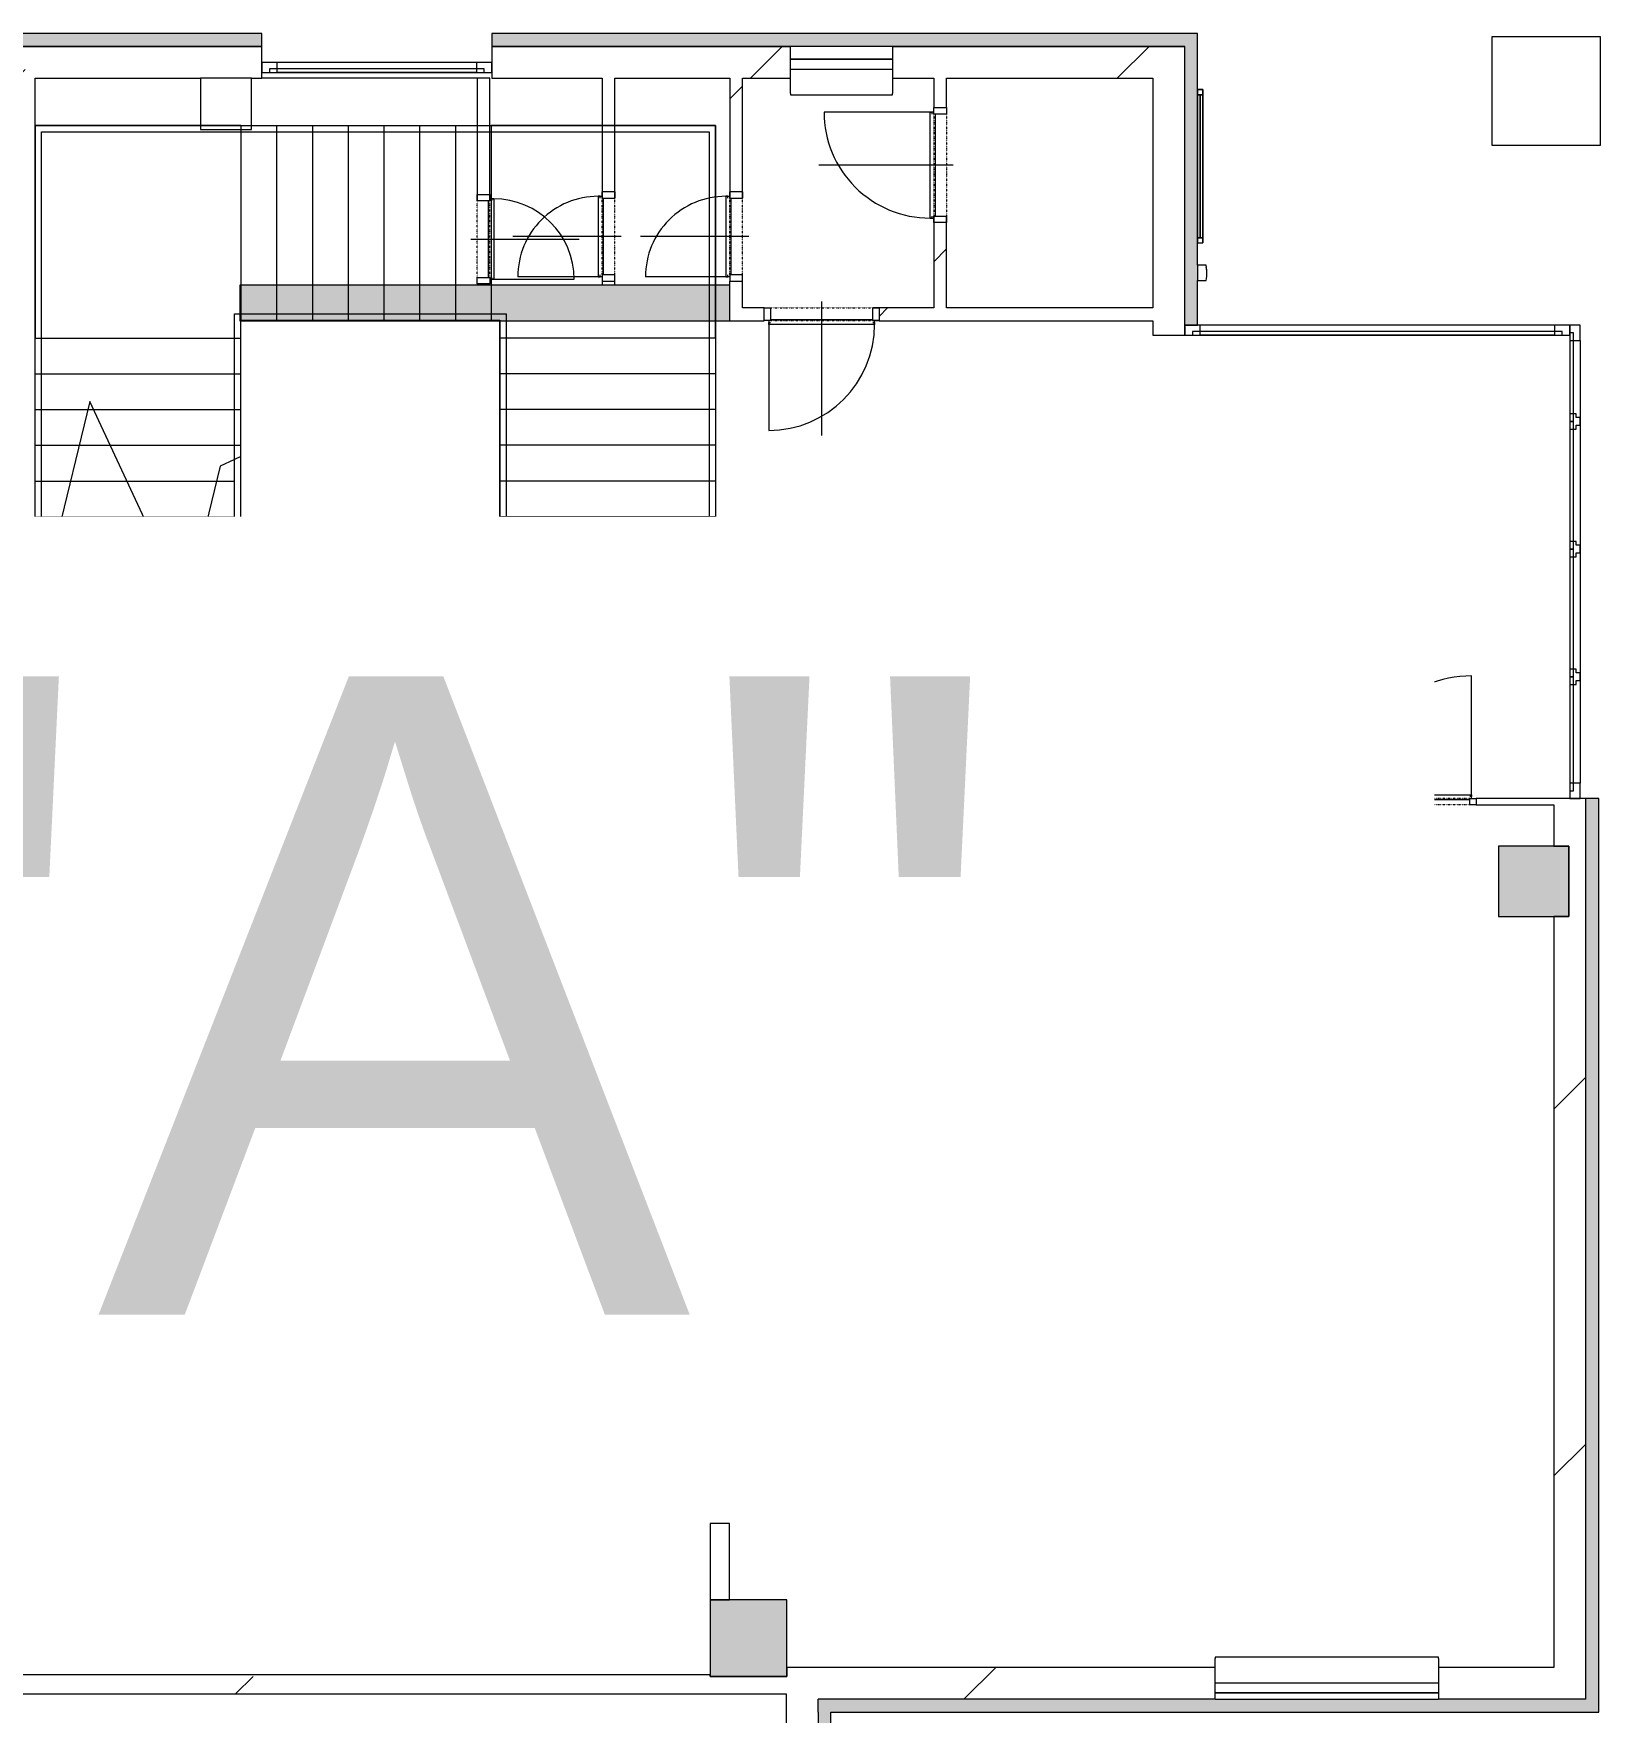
# Model space of a CAD drawing. Header units: millimetres. Extents: x -20192 to 462224, y -45352 to 20466.
# Drawn here: x 319609 to 331882, y -4239 to 8910 of the extents above; entities that cross this region are included whole.
import ezdxf

# ---------------------------------------------------------------- set-up
doc = ezdxf.new("R2010")
doc.units = ezdxf.units.MM
doc.linetypes.add('Čerchovaná se dvěma tečkami', pattern=[2.59, 1, -0.53, 0, -0.53, 0, -0.53])
for name, color, linetype, lineweight in [('A-DOOR', 31, 'Continuous', 9), ('A-DOOR-FRAM', 31, 'Continuous', 9), ('A-FLOR', 192, 'Continuous', 9), ('A-FLOR-HRAL', 11, 'Continuous', 9), ('A-GENM', 13, 'Continuous', 9), ('A-GLAZ', 151, 'Continuous', 9), ('A-GLAZ-CURT', 52, 'Continuous', 9), ('A-GLAZ-CWMG', 51, 'Continuous', 9), ('A-WALL', 113, 'Continuous', 9), ('A-WALL-PATT', 111, 'Continuous', 25), ('G-ANNO-TEXT', 231, 'Continuous', 9), ('S-COLS', 52, 'Continuous', 9), ('S-STRS', 31, 'Continuous', 9), ('S-STRS-MBND', 31, 'Continuous', 9)]:
    doc.layers.add(name, color=color, linetype=linetype, lineweight=lineweight)
doc.styles.add('Arial', font='arial.ttf', dxfattribs={"height": 5000})
pattern_1 = [(45, (302295, 0), (-7184.2, 7184.2), []), (45, (305168, -3e-12), (-7184.2, 7184.2), []), (45, (310916, -7e-12), (-4310.5, 10058), [4064, -2032, 67, -1965])]
pattern_2 = [(45, (302295, 0), (-7184.2, 7184.2), []), (45, (305168, -3e-12), (-7184.2, 7184.2), []), (45, (310916, -8e-12), (-4310.5, 10058), [4064, -2032, 67, -1965])]

# ---------------------------------------------------------------- blocks, each defined once
blk = doc.blocks.new('Betonový čtvercový sloup - 850 x 850-1550239-Mapka _ závislý 2')
at = {"layer": 'S-COLS'}
for p, q in [((425, 425), (-425, 425)), ((-425, 425), (-425, -425)), ((425, -425), (425, 425)), ((-425, -425), (425, -425))]:
    blk.add_line(p, q, dxfattribs=at)
blk = doc.blocks.new('OKNO_2k_ - OKNO_2k_1750 x 1750-1963735-Mapka _ závislý 2')
at = {"layer": 'A-GLAZ'}
for p, q in [((-875, 5), (875, 5)), ((-875, -75), (-875, 5)), ((875, 5), (875, -75)), ((-875, -75), (875, -75)), ((-875, -126), (-875, -75)), ((875, -75), (-875, -75)), ((875, -126), (-875, -126)), ((875, -75), (875, -126))]:
    blk.add_line(p, q, dxfattribs=at)
blk = doc.blocks.new('ST_panel_sklo - ST_panel_sklo-2042904-Mapka _ závislý 2')
at = {"layer": 'A-GLAZ-CURT'}
for p, q in [((447, 0), (-447, 0)), ((-447, 0), (-447, -28)), ((447, -28), (447, 0)), ((-447, -28), (447, -28))]:
    blk.add_line(p, q, dxfattribs=at)
blk = doc.blocks.new('ST_panel_sklo - ST_panel_sklo-2037201-Mapka _ závislý 2')
at = {"layer": 'A-GLAZ-CURT'}
for p, q in [((1448, 28), (-1448, 28)), ((-1448, 28), (-1448, 0)), ((-1448, 0), (1448, 0)), ((1448, 0), (1448, 28))]:
    blk.add_line(p, q, dxfattribs=at)
blk = doc.blocks.new('ST_panel_sklo - ST_panel_sklo-1403568-Mapka _ závislý 2')
at = {"layer": 'A-GLAZ-CURT'}
for p, q in [((500, 0), (-500, 0)), ((-500, 0), (-500, -28)), ((500, -28), (500, 0)), ((-500, -28), (500, -28))]:
    blk.add_line(p, q, dxfattribs=at)
blk = doc.blocks.new('ST_panel_sklo - ST_panel_sklo-2042996-Mapka _ závislý 2')
at = {"layer": 'A-GLAZ-CURT'}
for p, q in [((347, 0), (-347, 0)), ((-347, 0), (-347, -28)), ((347, -28), (347, 0)), ((-347, -28), (347, -28))]:
    blk.add_line(p, q, dxfattribs=at)
blk = doc.blocks.new('OKNO_1k - OKNO_1k_800x900-2034290-Mapka _ závislý 2')
at = {"layer": 'A-GLAZ'}
for p, q in [((-400, 126), (400, 126)), ((-400, 25), (-400, 126)), ((400, 25), (-400, 25)), ((-400, 25), (400, 25)), ((-400, -55), (-400, 25)), ((400, 126), (400, 25)), ((400, 25), (400, -55)), ((400, -55), (-400, -55))]:
    blk.add_line(p, q, dxfattribs=at)
blk = doc.blocks.new('parapet s nosem_vnitní - parapet s nosem_vnitní-1280353-Mapka _ závislý 2')
at = {"layer": 'A-GENM'}
for p, q in [((-400, -190), (-400, 0)), ((400, 0), (400, -190)), ((-400, -190), (-400, -200)), ((-400, -200), (400, -200)), ((-400, -200), (400, -200)), ((400, -200), (400, -190))]:
    blk.add_line(p, q, dxfattribs=at)
blk = doc.blocks.new('Betonový čtvercový sloup - 400 x 400-1924024-Mapka _ závislý 2')
at = {"layer": 'S-COLS'}
h = blk.add_hatch(dxfattribs=at)
h.set_pattern_fill('FP_157', color=256, style=0, pattern_type=2)
h.set_pattern_definition([(45, (-22985, -2326), (-7184, 7184), []), (45, (-20112, -2326), (-7184, 7184), []), (45, (-14364, -2326), (-4310.5, 10058), [4064, -2032, 67, -1965])])
h.paths.add_polyline_path([(-200, -200), (200, -200), (200, 200), (-200, 200)])
for p, q in [((200, 200), (-200, 200)), ((-200, 200), (-200, -200)), ((200, -200), (200, 200)), ((-200, -200), (200, -200))]:
    blk.add_line(p, q, dxfattribs=at)
blk = doc.blocks.new('DPS_panel_plný - DPS_panel_plný-1380643-Mapka _ závislý 2')
at = {"layer": 'A-GLAZ-CURT'}
for p, q in [((840, 28), (-840, 28)), ((-840, 28), (-840, 0)), ((-840, 0), (840, 0)), ((840, 0), (840, 28))]:
    blk.add_line(p, q, dxfattribs=at)
blk = doc.blocks.new('Rectangular Mullion - Rectangular Mullion-Loc wall 49 Bottom 120mm 02-1380641-Mapka _ závislý 2')
at = {"layer": 'A-GLAZ-CWMG'}
for p, q in [((20783, 8685), (19223, 8685)), ((20783, 8605), (19223, 8605))]:
    blk.add_line(p, q, dxfattribs=at)
blk = doc.blocks.new('Rectangular Mullion - Rectangular Mullion-Loc wall 49 Bottom 120mm 02-1380644-Mapka _ závislý 2')
at = {"layer": 'A-GLAZ-CWMG'}
for p, q in [((-120, -79), (-120, 1)), ((-120, 1), (0, 1)), ((0, 1), (0, -79)), ((0, -79), (-120, -79))]:
    blk.add_line(p, q, dxfattribs=at)
blk = doc.blocks.new('Rectangular Mullion - Rectangular Mullion-Loc wall 49 Bottom 120mm 02-1380654-Mapka _ závislý 2')
at = {"layer": 'A-GLAZ-CWMG'}
for p, q in [((0, 1), (-120, 1)), ((-120, 1), (-120, -79)), ((0, -79), (0, 1)), ((-120, -79), (0, -79))]:
    blk.add_line(p, q, dxfattribs=at)
blk = doc.blocks.new('Rectangular Mullion - Rectangular Mullion-Loc wall 49 Bottom 120mm 02-2042903-Mapka _ závislý 2')
at = {"layer": 'A-GLAZ-CWMG'}
for p, q in [((29427, 3873), (29427, 3039)), ((29347, 3813), (29347, 3039))]:
    blk.add_line(p, q, dxfattribs=at)
blk = doc.blocks.new('Rectangular Mullion - Rectangular Mullion-Loc wall 49 Bottom 120mm 02-1403882-Mapka _ závislý 2')
at = {"layer": 'A-GLAZ-CWMG'}
for p, q in [((29347, 5813), (29347, 4933)), ((29427, 5873), (29427, 4873))]:
    blk.add_line(p, q, dxfattribs=at)
blk = doc.blocks.new('Rectangular Mullion - Rectangular Mullion-Loc wall 49 Bottom 120mm 02-2042995-Mapka _ závislý 2')
at = {"layer": 'A-GLAZ-CWMG'}
for p, q in [((29347, 6507), (29347, 5933)), ((29427, 6507), (29427, 5873))]:
    blk.add_line(p, q, dxfattribs=at)
blk = doc.blocks.new('Rectangular Mullion - Rectangular Mullion-Loc wall 49 Bottom 120mm 02-1403919-Mapka _ závislý 2')
at = {"layer": 'A-GLAZ-CWMG'}
for p, q in [((-120, -1), (-120, 79)), ((-120, 79), (0, 79)), ((0, 79), (0, -1)), ((0, -1), (-120, -1))]:
    blk.add_line(p, q, dxfattribs=at)
blk = doc.blocks.new('Rectangular Mullion - Rectangular Mullion-Loc wall 49 Bottom 120mm 02-2036990-Mapka _ závislý 2')
at = {"layer": 'A-GLAZ-CWMG'}
for p, q in [((0, 79), (-120, 79)), ((-120, 79), (-120, -1)), ((0, -1), (0, 79)), ((-120, -1), (0, -1))]:
    blk.add_line(p, q, dxfattribs=at)
blk = doc.blocks.new('Rectangular Mullion - Rectangular Mullion-Loc wall 49 Bottom 120mm-1403881-Mapka _ závislý 2')
at = {"layer": 'A-GLAZ-CWMG'}
for p, q in [((-60, -1), (-60, 49)), ((-60, 49), (-30, 49)), ((-30, 49), (-30, 79)), ((-30, 79), (30, 79)), ((30, 79), (30, 49)), ((30, 49), (60, 49)), ((60, 49), (60, -1)), ((60, -1), (-60, -1))]:
    blk.add_line(p, q, dxfattribs=at)
blk = doc.blocks.new('Rectangular Mullion - Rectangular Mullion-Loc wall 49 Bottom 120mm-V156-Mapka _ závislý 2')
at = {"layer": 'A-GLAZ-CWMG'}
for p, q in [((-60, -1), (-60, 49)), ((-60, 49), (-30, 49)), ((-30, 49), (-30, 79)), ((-30, 79), (30, 79)), ((30, 79), (30, 49)), ((30, 49), (60, 49)), ((60, 49), (60, -1)), ((60, -1), (-60, -1))]:
    blk.add_line(p, q, dxfattribs=at)
blk = doc.blocks.new('Rectangular Mullion - Rectangular Mullion-Loc wall 49 Bottom 120mm-V157-Mapka _ závislý 2')
at = {"layer": 'A-GLAZ-CWMG'}
for p, q in [((-60, -1), (-60, 49)), ((-60, 49), (-30, 49)), ((-30, 49), (-30, 79)), ((-30, 79), (30, 79)), ((30, 79), (30, 49)), ((30, 49), (60, 49)), ((60, 49), (60, -1)), ((60, -1), (-60, -1))]:
    blk.add_line(p, q, dxfattribs=at)
blk = doc.blocks.new('Rectangular Mullion - Rectangular Mullion-Loc wall 49 Bottom 120mm 02-2037200-Mapka _ závislý 2')
at = {"layer": 'A-GLAZ-CWMG'}
for p, q in [((29228, 6627), (26452, 6627)), ((29228, 6547), (26452, 6547))]:
    blk.add_line(p, q, dxfattribs=at)
blk = doc.blocks.new('Rectangular Mullion - Rectangular Mullion-Loc wall 49 Bottom 120mm 02-1403604-Mapka _ závislý 2')
at = {"layer": 'A-GLAZ-CWMG'}
for p, q in [((-120, -79), (-120, 1)), ((-120, 1), (0, 1)), ((0, 1), (0, -79)), ((0, -79), (-120, -79))]:
    blk.add_line(p, q, dxfattribs=at)
blk = doc.blocks.new('Rectangular Mullion - Rectangular Mullion-Loc wall 49 Bottom 120mm 02-1403605-Mapka _ závislý 2')
at = {"layer": 'A-GLAZ-CWMG'}
for p, q in [((0, 1), (-120, 1)), ((-120, 1), (-120, -79)), ((0, -79), (0, 1)), ((-120, -79), (0, -79))]:
    blk.add_line(p, q, dxfattribs=at)
blk = doc.blocks.new('parapet s nosem_vnitní - parapet s nosem_vnitní-1550233-Mapka _ závislý 2')
at = {"layer": 'A-GENM'}
for p, q in [((875, 200), (-875, 200)), ((-875, 200), (-875, 190)), ((875, 200), (-875, 200)), ((-875, 0), (-875, 190)), ((875, 190), (875, 200)), ((875, 190), (875, 0))]:
    blk.add_line(p, q, dxfattribs=at)
blk = doc.blocks.new('Informační tabule - Informační tabule-1630104-Mapka _ závislý 2')
at = {"layer": 'A-GENM'}
for p, q in [((26432, 8471), (26432, 7271)), ((26432, 7271), (26432, 8471)), ((26472, 8471), (26432, 8471)), ((26432, 8471), (26472, 8471)), ((26432, 8431), (26432, 7311)), ((26432, 7311), (26432, 8431)), ((26452, 8431), (26432, 8431)), ((26432, 8431), (26452, 8431)), ((26432, 8431), (26432, 7311)), ((26432, 7311), (26432, 8431)), ((26472, 8431), (26432, 8431)), ((26432, 8431), (26472, 8431)), ((26452, 8431), (26452, 7311)), ((26452, 7311), (26452, 8431)), ((26472, 8431), (26452, 8431)), ((26452, 8431), (26472, 8431)), ((26452, 8431), (26452, 7311)), ((26452, 7311), (26452, 8431)), ((26472, 8471), (26472, 7271)), ((26472, 7271), (26472, 8471)), ((26472, 8431), (26472, 7311)), ((26472, 7311), (26472, 8431)), ((26472, 8431), (26472, 7311)), ((26472, 7311), (26472, 8431)), ((26452, 7311), (26432, 7311)), ((26452, 7311), (26432, 7311)), ((26432, 7311), (26472, 7311)), ((26432, 7311), (26472, 7311)), ((26432, 7271), (26472, 7271)), ((26432, 7271), (26472, 7271)), ((26472, 7311), (26452, 7311)), ((26472, 7311), (26452, 7311))]:
    blk.add_line(p, q, dxfattribs=at)
blk = doc.blocks.new('Nástěnný zvonek - Typ 1-1638298-Mapka _ závislý 2')
at = {"layer": 'A-GENM'}
for p, q in [((65, 141), (65, 75)), ((185, 75), (185, 142)), ((65, 75), (185, 75))]:
    blk.add_line(p, q, dxfattribs=at)
for start, end in [(78.4414, 102.2316), (81.0091, 99.6582), (81.0091, 99.6582), (81.0091, 99.6582), (81.0091, 99.6582), (81.0091, 99.6582), (81.0091, 99.6582), (81.0091, 99.6582), (81.0091, 99.6582), (81.0091, 99.6582), (81.0091, 99.6582), (81.0091, 99.6582), (81.0091, 99.6582), (81.0091, 99.6582), (81.0091, 99.6582), (81.0091, 99.6582), (81.0091, 99.6582)]:
    blk.add_arc((127, -144), 291, start, end, dxfattribs=at)
blk = doc.blocks.new('DVERE_1k_oblozka - DD03_01_600x1970_koupelna-1549500-Mapka _ závislý 2')
at = {"layer": 'A-DOOR'}
for p, q in [((-315, 47), (-315, 707)), ((0, -103), (0, 747)), ((-300, 47), (-350, 47)), ((-350, 47), (-350, -53)), ((315, 77), (-315, 77)), ((-315, 77), (-315, 62)), ((-315, 62), (-300, 62)), ((-300, -53), (-300, 47)), ((-300, 37), (300, 37)), ((205, 77), (-205, 77)), ((300, 62), (315, 62)), ((350, 47), (300, 47)), ((300, 47), (300, -53)), ((315, 62), (315, 77)), ((315, 77), (315, 47)), ((350, -53), (350, 47)), ((-350, -53), (-300, -53)), ((300, -53), (350, -53))]:
    blk.add_line(p, q, dxfattribs=at)
at = {"layer": 'A-DOOR', "linetype": 'Čerchovaná se dvěma tečkami'}
for p, q in [((-300, 47), (300, 47)), ((-300, -53), (300, -53))]:
    blk.add_line(p, q, dxfattribs=at)
at = {"layer": 'A-DOOR'}
blk.add_arc((-315, 77), 630, 360, 90, dxfattribs=at)
at = {"layer": 'A-DOOR-FRAM'}
for p, q in [((-300, 47), (-350, 47)), ((-300, -53), (-300, 47)), ((300, 47), (300, -53)), ((300, 47), (350, 47)), ((-350, -53), (-300, -53)), ((350, -53), (300, -53))]:
    blk.add_line(p, q, dxfattribs=at)
blk = doc.blocks.new('DVERE_1k_oblozka - DD03_01_600x1970_koupelna-1549499-Mapka _ závislý 2')
at = {"layer": 'A-DOOR'}
for p, q in [((-350, 53), (-300, 53)), ((-350, -47), (-350, 53)), ((-300, 53), (-300, -47)), ((0, 103), (0, -747)), ((300, 53), (350, 53)), ((300, -47), (300, 53)), ((350, 53), (350, -47)), ((-300, -47), (-350, -47)), ((-315, -47), (-315, -707)), ((-315, -62), (-300, -62)), ((-315, -77), (-315, -62)), ((315, -77), (-315, -77)), ((-300, -37), (300, -37)), ((205, -77), (-205, -77)), ((350, -47), (300, -47)), ((300, -62), (315, -62)), ((315, -77), (315, -47)), ((315, -62), (315, -77))]:
    blk.add_line(p, q, dxfattribs=at)
at = {"layer": 'A-DOOR', "linetype": 'Čerchovaná se dvěma tečkami'}
for p, q in [((-300, 53), (300, 53)), ((-300, -47), (300, -47))]:
    blk.add_line(p, q, dxfattribs=at)
at = {"layer": 'A-DOOR'}
blk.add_arc((-315, -77), 630, 270, 0, dxfattribs=at)
at = {"layer": 'A-DOOR-FRAM'}
for p, q in [((-350, 53), (-300, 53)), ((-300, 53), (-300, -47)), ((300, -47), (300, 53)), ((350, 53), (300, 53)), ((-300, -47), (-350, -47)), ((300, -47), (350, -47))]:
    blk.add_line(p, q, dxfattribs=at)
blk = doc.blocks.new('DVERE_1k_oblozka - DD03_01_800x1970_koupelna-1549492-Mapka _ závislý 2')
at = {"layer": 'A-DOOR'}
for p, q in [((-450, 53), (-400, 53)), ((-450, -47), (-450, 53)), ((-400, 53), (-400, -47)), ((0, 103), (0, -947)), ((400, 53), (450, 53)), ((400, -47), (400, 53)), ((450, 53), (450, -47)), ((-400, -47), (-450, -47)), ((-415, -47), (-415, -907)), ((-415, -62), (-400, -62)), ((-415, -77), (-415, -62)), ((415, -77), (-415, -77)), ((-400, -37), (400, -37)), ((305, -77), (-305, -77)), ((450, -47), (400, -47)), ((400, -62), (415, -62)), ((415, -77), (415, -47)), ((415, -62), (415, -77))]:
    blk.add_line(p, q, dxfattribs=at)
at = {"layer": 'A-DOOR', "linetype": 'Čerchovaná se dvěma tečkami'}
for p, q in [((-400, 53), (400, 53)), ((-400, -47), (400, -47))]:
    blk.add_line(p, q, dxfattribs=at)
at = {"layer": 'A-DOOR'}
blk.add_arc((-415, -77), 830, 270, 0, dxfattribs=at)
at = {"layer": 'A-DOOR-FRAM'}
for p, q in [((-450, 53), (-400, 53)), ((-400, 53), (-400, -47)), ((400, -47), (400, 53)), ((450, 53), (400, 53)), ((-400, -47), (-450, -47)), ((400, -47), (450, -47))]:
    blk.add_line(p, q, dxfattribs=at)
blk = doc.blocks.new('Typ horního madla - Horní madlo_Vnitřní_-2021614-Mapka _ závislý 2')
at = {"layer": 'A-FLOR-HRAL'}
for p, q in [((18888, 6715), (19013, 6715)), ((18888, 6590), (18888, 6715)), ((19013, 6715), (20898, 6715)), ((20898, 6715), (21015, 6715)), ((21015, 6715), (21015, 6526)), ((18888, 6526), (18888, 6590)), ((18938, 6665), (19013, 6665)), ((18938, 6590), (18938, 6665)), ((18938, 6526), (18938, 6590)), ((19013, 6665), (20898, 6665)), ((20898, 6665), (20965, 6665)), ((20965, 6665), (20965, 6526)), ((18888, 5574), (18888, 6526)), ((18938, 5597), (18938, 6526)), ((20965, 6526), (20965, 4846)), ((21015, 6526), (21015, 4846)), ((18938, 5597), (18888, 5574)), ((18888, 4846), (18888, 5574)), ((18938, 4846), (18938, 5597)), ((18888, 4846), (18938, 4846)), ((21015, 4846), (20965, 4846))]:
    blk.add_line(p, q, dxfattribs=at)
blk = doc.blocks.new('Typ horního madla - Horní madlo_Vnitřní_-2021630-Mapka _ závislý 2')
at = {"layer": 'A-FLOR-HRAL'}
for p, q in [((17327, 8190), (18658, 8190)), ((17327, 6526), (17327, 8190)), ((18658, 8190), (20898, 8190)), ((20898, 8190), (22655, 8190)), ((22655, 8190), (22655, 6806)), ((17377, 8140), (18658, 8140)), ((17377, 6526), (17377, 8140)), ((18658, 8140), (20898, 8140)), ((20898, 8140), (22605, 8140)), ((22605, 8140), (22605, 6806)), ((22605, 6806), (22605, 4846)), ((22655, 6806), (22655, 4846)), ((17327, 4846), (17327, 6526)), ((17377, 4869), (17377, 6526)), ((17377, 4869), (17327, 4846)), ((17377, 4846), (17377, 4869)), ((17327, 4846), (17377, 4846)), ((17327, 4846), (17327, 4846)), ((22655, 4846), (22605, 4846))]:
    blk.add_line(p, q, dxfattribs=at)
blk = doc.blocks.new('DVERE_1k_oblozka - DD03_01_800x1970_koupelna-2042788-Mapka _ závislý 2')
at = {"layer": 'A-DOOR'}
for p, q in [((0, -78), (0, 922)), ((-415, 22), (-415, 882)), ((-400, 22), (-450, 22)), ((-450, 22), (-450, -28)), ((415, 52), (-415, 52)), ((-415, 52), (-415, 37)), ((-415, 37), (-400, 37)), ((-400, -28), (-400, 22)), ((-400, 12), (400, 12)), ((305, 52), (-305, 52)), ((400, 37), (415, 37)), ((450, 22), (400, 22)), ((400, 22), (400, -28)), ((415, 37), (415, 52)), ((415, 52), (415, 22)), ((450, -28), (450, 22)), ((-450, -28), (-400, -28)), ((400, -28), (450, -28))]:
    blk.add_line(p, q, dxfattribs=at)
at = {"layer": 'A-DOOR', "linetype": 'Čerchovaná se dvěma tečkami'}
for p, q in [((-400, 22), (400, 22)), ((-400, -28), (400, -28))]:
    blk.add_line(p, q, dxfattribs=at)
at = {"layer": 'A-DOOR'}
blk.add_arc((-415, 52), 830, 360, 90, dxfattribs=at)
at = {"layer": 'A-DOOR-FRAM'}
for p, q in [((-400, 22), (-450, 22)), ((-400, -28), (-400, 22)), ((400, 22), (400, -28)), ((400, 22), (450, 22)), ((-450, -28), (-400, -28)), ((450, -28), (400, -28))]:
    blk.add_line(p, q, dxfattribs=at)
blk = doc.blocks.new('DVERE_1k_oblozka - DD03_01_900x1970-2043994-Mapka _ závislý 2')
at = {"layer": 'A-DOOR'}
for p, q in [((-500, 28), (-450, 28)), ((-500, -22), (-500, 28)), ((-450, 28), (-450, -22)), ((0, 78), (0, -1022)), ((450, 28), (500, 28)), ((450, -22), (450, 28)), ((500, 28), (500, -22)), ((-450, -22), (-500, -22)), ((-465, -22), (-465, -982)), ((-465, -37), (-450, -37)), ((-465, -52), (-465, -37)), ((465, -52), (-465, -52)), ((-450, -12), (450, -12)), ((355, -52), (-355, -52)), ((500, -22), (450, -22)), ((450, -37), (465, -37)), ((465, -52), (465, -22)), ((465, -37), (465, -52))]:
    blk.add_line(p, q, dxfattribs=at)
at = {"layer": 'A-DOOR', "linetype": 'Čerchovaná se dvěma tečkami'}
for p, q in [((-450, 28), (450, 28)), ((-450, -22), (450, -22))]:
    blk.add_line(p, q, dxfattribs=at)
at = {"layer": 'A-DOOR'}
blk.add_arc((-465, -52), 930, 270, 0, dxfattribs=at)
at = {"layer": 'A-DOOR-FRAM'}
for p, q in [((-500, 28), (-450, 28)), ((-450, 28), (-450, -22)), ((450, -22), (450, 28)), ((500, 28), (450, 28)), ((-450, -22), (-500, -22)), ((450, -22), (500, -22))]:
    blk.add_line(p, q, dxfattribs=at)
blk = doc.blocks.new('Betonový čtvercový sloup - 400 x 400-V176-Mapka _ závislý 2')
at = {"layer": 'S-COLS'}
h = blk.add_hatch(dxfattribs=at)
h.set_pattern_fill('FP_171', color=256, style=0, pattern_type=2)
h.set_pattern_definition([(45, (-18821, -8360), (-7184, 7184), []), (45, (-15948, -8360), (-7184, 7184), []), (45, (-10200, -8360), (-4310.5, 10058), [4064, -2032, 67, -1965])])
h.paths.add_polyline_path([(-200, -200), (200, -200), (200, 200), (-200, 200)])
for p, q in [((200, 200), (-200, 200)), ((-200, 200), (-200, -200)), ((200, -200), (200, 200)), ((-200, -200), (200, -200))]:
    blk.add_line(p, q, dxfattribs=at)

msp = doc.modelspace()

# ---------------------------------------------------------------- hatches: boundary and pattern name
at = {"layer": 'A-WALL-PATT', "lineweight": 9}
h = msp.add_hatch(color=256, dxfattribs=at)
h.paths.add_polyline_path([(328727, 8810), (328727, 8910), (323198, 8910), (323198, 8810), (328627, 8810)])
h.paths.add_polyline_path([(318207, 8810), (318207, 8811), (321398, 8810), (321398, 8910), (312707, 8910), (312707, 8810), (317757, 8810)])
h = msp.add_hatch(dxfattribs=at)
h.set_pattern_fill('FP_110', color=256, angle=45, style=0, pattern_type=2)
h.set_pattern_definition(pattern_2)
h.paths.add_polyline_path([(328377, 8560), (328627, 8560), (328627, 8810), (326338, 8810), (326338, 8560), (326760, 8560)])
h.paths.add_polyline_path([(320916, 8560), (321398, 8560), (321398, 8810), (319007, 8810), (319007, 8560), (319621, 8560)])
h.paths.add_polyline_path([(325538, 8560), (325538, 8810), (323198, 8810), (323198, 8560), (325162, 8560)])
h.paths.add_polyline_path([(315529, 8560), (315737, 8560), (315737, 8810), (312807, 8810), (312807, 8560), (313499, 8560)])
h.paths.add_polyline_path([(317757, 8560), (318207, 8578), (318207, 8810), (317757, 8810), (317757, 8605)])
h.paths.add_polyline_path([(316872, 8560), (316957, 8561), (316957, 8810), (316537, 8810), (316537, 8560)])
for points in [[(328727, 6627), (328727, 8810), (328627, 8810), (328627, 6627)], [(324162, 6661), (325062, 6661), (325062, 6941), (321226, 6941), (321226, 6661), (324062, 6661)], [(331768, -4136), (331868, -4136), (331868, 2919), (331768, 2919), (331768, -3886)], [(325755, -4236), (331868, -4236), (331868, -4136), (325755, -4136)]]:
    msp.add_hatch(color=256, dxfattribs=at).paths.add_polyline_path(points)
h = msp.add_hatch(dxfattribs=at)
h.set_pattern_fill('FP_110', color=256, angle=45, style=0, pattern_type=2)
h.set_pattern_definition(pattern_1)
h.paths.add_polyline_path([(319621, 4725), (319621, 8560), (319496, 8560), (319496, 4725)])
h = msp.add_hatch(dxfattribs=at)
h.set_pattern_fill('FP_115', color=256, angle=45, style=0, pattern_type=2)
h.set_pattern_definition(pattern_1)
h.paths.add_polyline_path([(323083, 7651), (323183, 7651), (323183, 8560), (323083, 8560), (323083, 8002)])
h = msp.add_hatch(dxfattribs=at)
h.set_pattern_fill('FP_115', color=256, angle=45, style=0, pattern_type=2)
h.set_pattern_definition(pattern_1)
h.paths.add_polyline_path([(324062, 6941), (324162, 6941), (324162, 6971), (324062, 6971)])
h.paths.add_polyline_path([(324162, 7671), (324162, 8560), (324062, 8560), (324062, 7671)])
h = msp.add_hatch(dxfattribs=at)
h.set_pattern_fill('FP_115', color=256, angle=45, style=0, pattern_type=2)
h.set_pattern_definition(pattern_1)
h.paths.add_polyline_path([(325062, 6661), (325162, 6661), (325162, 6971), (325062, 6971), (325062, 6761)])
h.paths.add_polyline_path([(325062, 7671), (325162, 7671), (325162, 8560), (325062, 8560), (325062, 8002)])
h = msp.add_hatch(dxfattribs=at)
h.set_pattern_fill('FP_115', color=256, angle=45, style=0, pattern_type=2)
h.set_pattern_definition(pattern_1)
h.paths.add_polyline_path([(326660, 6761), (326760, 6761), (326760, 7430), (326660, 7430)])
h.paths.add_polyline_path([(326760, 8330), (326760, 8560), (326660, 8560), (326660, 8330)])
h = msp.add_hatch(dxfattribs=at)
h.set_pattern_fill('FP_109', color=256, angle=45, style=0, pattern_type=2)
h.set_pattern_definition(pattern_1)
h.paths.add_polyline_path([(328377, 6548), (328627, 6548), (328627, 8560), (328377, 8560), (328377, 6661)])
h = msp.add_hatch(dxfattribs=at)
h.set_pattern_fill('FP_109', color=256, angle=45, style=0, pattern_type=2)
h.set_pattern_definition(pattern_1)
h.paths.add_polyline_path([(326232, 6661), (328377, 6661), (328377, 6761), (326232, 6761)])
h.paths.add_polyline_path([(325162, 6661), (325332, 6661), (325332, 6761), (325162, 6761)])
h = msp.add_hatch(dxfattribs=at)
h.set_pattern_fill('FP_110', color=256, angle=45, style=0, pattern_type=2)
h.set_pattern_definition(pattern_2)
h.paths.add_polyline_path([(330908, 2869), (331518, 2869), (331518, 2919), (330908, 2919)])
h.paths.add_polyline_path([(325760, 2869), (325760, 2919), (324588, 2919), (324588, 2869), (325255, 2869)])
h.paths.add_polyline_path([(328820, 2869), (329908, 2869), (329908, 2919), (328820, 2919)])
h.paths.add_polyline_path([(327820, 2869), (327820, 2919), (326760, 2919), (326760, 2869), (327325, 2869)])
h.paths.add_polyline_path([(321045, 2869), (321658, 2869), (321658, 2919), (319023, 2919), (319023, 2869)])
h.paths.add_polyline_path([(322558, 2869), (323688, 2869), (323688, 2919), (322558, 2919)])
h = msp.add_hatch(dxfattribs=at)
h.set_pattern_fill('FP_109', color=256, angle=45, style=0, pattern_type=2)
h.set_pattern_definition(pattern_1)
h.paths.add_polyline_path([(331768, -3886), (331768, 2919), (331518, 2919), (331518, 2545), (331633, 2545), (331633, 1995), (331518, 1995), (331518, -3886), (331633, -3886)])
h = msp.add_hatch(dxfattribs=at)
h.set_pattern_fill('FP_109', color=256, angle=45, style=0, pattern_type=2)
h.set_pattern_definition(pattern_1)
h.paths.add_polyline_path([(321095, -1143), (321095, 2869), (321045, 2869), (321045, -1143)])
h = msp.add_hatch(dxfattribs=at)
h.set_pattern_fill('FP_109', color=256, angle=45, style=0, pattern_type=2)
h.set_pattern_definition(pattern_1)
h.paths.add_polyline_path([(323178, -1143), (323178, 2869), (323128, 2869), (323128, -1143)])
h = msp.add_hatch(dxfattribs=at)
h.set_pattern_fill('FP_109', color=256, angle=45, style=0, pattern_type=2)
h.set_pattern_definition(pattern_1)
h.paths.add_polyline_path([(325255, -1143), (325255, 2126), (325205, 2126), (325205, -1143)])
h.paths.add_polyline_path([(325255, 2526), (325255, 2869), (325205, 2869), (325205, 2526)])
h = msp.add_hatch(dxfattribs=at)
h.set_pattern_fill('FP_111', color=256, angle=45, style=0, pattern_type=2)
h.set_pattern_definition(pattern_1)
h.paths.add_polyline_path([(327325, -1158), (327325, 2869), (327275, 2869), (327275, -1158)])
h = msp.add_hatch(dxfattribs=at)
h.set_pattern_fill('FP_111', color=256, angle=45, style=0, pattern_type=2)
h.set_pattern_definition(pattern_1)
h.paths.add_polyline_path([(329405, -1158), (329405, 2869), (329355, 2869), (329355, -1158)])
h = msp.add_hatch(dxfattribs=at)
h.set_pattern_fill('FP_110', color=256, angle=45, style=0, pattern_type=2)
h.set_pattern_definition(pattern_1)
h.paths.add_polyline_path([(324910, -3356), (325059, -3353), (325059, -2758), (324909, -2758), (324910, -3353)])
h = msp.add_hatch(dxfattribs=at)
h.set_pattern_fill('FP_109', color=256, angle=45, style=0, pattern_type=2)
h.set_pattern_definition(pattern_1)
h.paths.add_polyline_path([(325505, -17585), (325755, -17585), (325755, -16045), (325505, -16045), (325505, -17335)])
h.paths.add_polyline_path([(325625, -15145), (325755, -15145), (325755, -14895), (325505, -14910), (325520, -15145), (325529, -15145)])
h.paths.add_polyline_path([(325600, -13995), (325755, -13995), (325755, -13710), (325505, -13710), (325505, -13995)])
h.paths.add_polyline_path([(325701, -12810), (325755, -12810), (325755, -12506), (325505, -12506), (325505, -12810), (325695, -12810)])
h.paths.add_polyline_path([(325755, -11606), (325755, -10296), (325505, -10296), (325505, -11606), (325675, -11606)])
h.paths.add_polyline_path([(325755, -8196), (325755, -7596), (325505, -7596), (325505, -8196), (325705, -8196)])
h.paths.add_polyline_path([(325755, -5496), (325755, -3886), (325510, -3886), (325505, -5496), (325705, -5496)])
h = msp.add_hatch(dxfattribs=at)
h.set_pattern_fill('FP_109', color=256, angle=45, style=0, pattern_type=2)
h.set_pattern_definition(pattern_1)
h.paths.add_polyline_path([(325755, -4136), (328863, -4136), (328863, -3886), (325755, -3886)])
h.paths.add_polyline_path([(331518, -4136), (331768, -4136), (331768, -3886), (330613, -3886), (330613, -4136)])
h = msp.add_hatch(dxfattribs=at)
h.set_pattern_fill('FP_109', color=256, angle=45, style=0, pattern_type=2)
h.set_pattern_definition(pattern_1)
h.paths.add_polyline_path([(321715, -4093), (325505, -4093), (325505, -3956), (319098, -3956), (319098, -4093), (319598, -4093)])
h = msp.add_hatch(color=41, dxfattribs=at)
h.paths.add_polyline_path([(325855, -17335), (325855, -12481), (325755, -12506), (325756, -17335), (325823, -17335)])
h.paths.add_polyline_path([(325855, -11626), (325855, -4236), (325755, -4236), (325756, -11606), (325823, -11619)])
at = {"layer": 'S-COLS'}
for points in [[(331633, 1995), (331633, 2545), (331083, 2545), (331083, 1995), (331518, 1995)], [(325505, -3956), (325510, -3886), (325510, -3356), (324910, -3356), (324910, -3956), (325059, -3956)]]:
    msp.add_hatch(color=256, dxfattribs=at).paths.add_polyline_path(points)

# ---------------------------------------------------------------- linework, layer by layer
at = {"layer": 'A-FLOR'}
msp.add_line((323083, 8560), (321398, 8560), dxfattribs=at)
at = {"layer": 'A-WALL'}
for p, q in [((321398, 8910), (312707, 8910)), ((319007, 8810), (321398, 8810)), ((321398, 8810), (319007, 8810)), ((321398, 8560), (321398, 8910)), ((328727, 8910), (323198, 8910)), ((323198, 8910), (323198, 8560)), ((323198, 8810), (325538, 8810)), ((325538, 8810), (323198, 8810)), ((326338, 8810), (328627, 8810)), ((328627, 8810), (326338, 8810)), ((328627, 6548), (328627, 8810)), ((328727, 7097), (328727, 8910)), ((319621, 8560), (320916, 8560)), ((319621, 4725), (319621, 8560)), ((321316, 8560), (321398, 8560)), ((323183, 8560), (323083, 8560)), ((323083, 8560), (323083, 7651)), ((323183, 7651), (323183, 8560)), ((323198, 8560), (324062, 8560)), ((324062, 8560), (324062, 7671)), ((324162, 8560), (325062, 8560)), ((324162, 7671), (324162, 8560)), ((325062, 8560), (325062, 7671)), ((325162, 8560), (325538, 8560)), ((325162, 7671), (325162, 8560)), ((326338, 8560), (326660, 8560)), ((326660, 8560), (326660, 8330)), ((326760, 8560), (328377, 8560)), ((326760, 8330), (326760, 8560)), ((328377, 8560), (328377, 6761)), ((326660, 7430), (326660, 6761)), ((326760, 6761), (326760, 7430)), ((324062, 6971), (324062, 6941)), ((324162, 6941), (324162, 6971)), ((325062, 6661), (325062, 6971)), ((325162, 6761), (325162, 6971)), ((328727, 6627), (328727, 6977)), ((325062, 6941), (321226, 6941)), ((321226, 6941), (321226, 6661)), ((323083, 6951), (323083, 6941)), ((323183, 6941), (323183, 6951)), ((325332, 6761), (325162, 6761)), ((326660, 6761), (326232, 6761)), ((328377, 6761), (326760, 6761)), ((321226, 6661), (325062, 6661)), ((325062, 6661), (325332, 6661)), ((326232, 6661), (328377, 6661)), ((328377, 6661), (328377, 6548)), ((328627, 6627), (328727, 6627)), ((328377, 6548), (328627, 6548)), ((319496, 4725), (319621, 4725)), ((321658, 2919), (318973, 2919)), ((323688, 2919), (322558, 2919)), ((325760, 2919), (324588, 2919)), ((327820, 2919), (326760, 2919)), ((329908, 2919), (328820, 2919)), ((331868, 2919), (330908, 2919)), ((331768, -4136), (331768, 2919)), ((331868, -4236), (331868, 2919)), ((319023, 2869), (321045, 2869)), ((321045, 2869), (321045, -1143)), ((321095, 2869), (321658, 2869)), ((321095, -1143), (321095, 2869)), ((322558, 2869), (323128, 2869)), ((323128, 2869), (323128, -1143)), ((323178, 2869), (323688, 2869)), ((323178, -1143), (323178, 2869)), ((324588, 2869), (325205, 2869)), ((325205, 2869), (325205, 2526)), ((325255, 2869), (325760, 2869)), ((325255, 2526), (325255, 2869)), ((326760, 2869), (327275, 2869)), ((327275, 2869), (327275, -1158)), ((327325, -1158), (327325, 2869)), ((327325, 2869), (327820, 2869)), ((328820, 2869), (329355, 2869)), ((329355, 2869), (329355, -1158)), ((329405, 2869), (329908, 2869)), ((329405, -1158), (329405, 2869)), ((330908, 2869), (331518, 2869)), ((331518, 2869), (331518, 2545)), ((331518, 2545), (331633, 2545)), ((331633, 2545), (331633, 1995)), ((325205, 2126), (325205, -1143)), ((325255, -1143), (325255, 2126)), ((331518, 1995), (331518, -3886)), ((331633, 1995), (331518, 1995)), ((321045, -1143), (321095, -1143)), ((323128, -1143), (323178, -1143)), ((325205, -1143), (325255, -1143)), ((327275, -1158), (327325, -1158)), ((329355, -1158), (329405, -1158)), ((324909, -2758), (324909, -3356)), ((325059, -2758), (324909, -2758)), ((325059, -3356), (325059, -2758)), ((324909, -3356), (325059, -3356)), ((324910, -3943), (319098, -3943)), ((324910, -3956), (324910, -3943)), ((325510, -3886), (325510, -3956)), ((328863, -3886), (325510, -3886)), ((331518, -3886), (330613, -3886)), ((325510, -3956), (324910, -3956)), ((319098, -4093), (325505, -4093)), ((325505, -4093), (325505, -5496)), ((325755, -4236), (325755, -4136)), ((328863, -4136), (325755, -4136)), ((331768, -4136), (330613, -4136)), ((325855, -4236), (331868, -4236))]:
    msp.add_line(p, q, dxfattribs=at)
at = {"layer": 'A-WALL', "color": 50}
for p, q in [((325755, -4236), (325755, -5496)), ((325855, -17335), (325855, -4236))]:
    msp.add_line(p, q, dxfattribs=at)
at = {"layer": 'S-COLS'}
for p, q in [((331518, 2545), (331083, 2545)), ((331083, 2545), (331083, 1995)), ((331633, 2545), (331518, 2545)), ((331633, 1995), (331633, 2545)), ((331083, 1995), (331518, 1995)), ((331518, 1995), (331633, 1995)), ((325059, -3356), (324910, -3356)), ((324910, -3356), (324910, -3943)), ((325510, -3356), (325059, -3356)), ((325510, -3886), (325510, -3356)), ((324910, -3943), (324910, -3956)), ((325510, -3956), (325510, -3886)), ((324910, -3956), (325505, -3956)), ((325505, -3956), (325510, -3956))]:
    msp.add_line(p, q, dxfattribs=at)
at = {"layer": 'S-STRS'}
for p, q in [((320036, 5966), (320080, 5966)), ((320036, 5966), (320080, 5966)), ((319968, 5686), (320211, 5686)), ((319968, 5686), (320211, 5686)), ((321233, 5406), (321233, 5597)), ((319900, 5406), (320341, 5406)), ((319900, 5406), (320341, 5406)), ((321044, 5406), (321183, 5406)), ((321044, 5406), (321183, 5406)), ((321233, 5126), (321233, 5406)), ((319832, 5126), (320472, 5126)), ((319832, 5126), (320472, 5126)), ((320976, 5126), (321183, 5126)), ((320976, 5126), (321183, 5126)), ((321233, 4846), (321233, 5126)), ((319621, 4846), (320602, 4846)), ((319621, 4846), (320602, 4846)), ((320908, 4846), (321183, 4846)), ((320908, 4846), (321183, 4846))]:
    msp.add_line(p, q, dxfattribs=at)
at = {"layer": 'S-STRS-MBND'}
for p, q in [((319621, 8190), (319621, 6526)), ((321233, 8190), (319621, 8190)), ((321233, 8190), (321233, 6664)), ((321233, 8190), (323193, 8190)), ((321233, 8190), (321233, 6664)), ((321513, 8190), (321513, 6664)), ((321513, 8190), (321513, 6664)), ((321793, 8190), (321793, 6664)), ((321793, 8190), (321793, 6664)), ((322073, 8190), (322073, 6664)), ((322073, 8190), (322073, 6664)), ((322353, 8190), (322353, 6664)), ((322353, 8190), (322353, 6664)), ((322633, 8190), (322633, 6664)), ((322633, 8190), (322633, 6664)), ((322913, 8190), (322913, 6664)), ((322913, 8190), (322913, 6664)), ((324950, 8190), (323193, 8190)), ((323193, 8190), (323193, 6664)), ((323193, 8190), (323193, 6664)), ((324950, 6526), (324950, 8190)), ((321233, 6526), (321233, 6664)), ((321233, 6664), (323193, 6664)), ((323193, 6664), (323259, 6664)), ((323259, 6664), (323259, 6526)), ((319621, 6526), (321233, 6526)), ((319621, 4887), (319621, 6526)), ((319621, 6526), (321233, 6526)), ((321233, 5597), (321233, 6526)), ((324950, 6526), (323259, 6526)), ((323259, 6526), (323259, 4846)), ((324950, 6526), (323259, 6526)), ((324950, 6526), (324950, 4846)), ((319621, 6246), (321233, 6246)), ((319621, 6246), (321233, 6246)), ((324950, 6246), (323259, 6246)), ((324950, 6246), (323259, 6246)), ((319621, 5966), (320036, 5966)), ((319621, 5966), (320036, 5966)), ((320051, 6028), (319782, 4921)), ((320803, 4415), (320051, 6028)), ((320080, 5966), (321233, 5966)), ((320080, 5966), (321233, 5966)), ((324950, 5966), (323259, 5966)), ((324950, 5966), (323259, 5966)), ((319621, 5686), (319968, 5686)), ((319621, 5686), (319968, 5686)), ((320211, 5686), (321233, 5686)), ((320211, 5686), (321233, 5686)), ((324950, 5686), (323259, 5686)), ((324950, 5686), (323259, 5686)), ((321183, 5574), (321072, 5522)), ((319621, 5406), (319900, 5406)), ((319621, 5406), (319900, 5406)), ((320341, 5406), (321044, 5406)), ((320341, 5406), (321044, 5406)), ((321072, 5522), (320803, 4415)), ((324950, 5406), (323259, 5406)), ((324950, 5406), (323259, 5406)), ((319621, 5126), (319832, 5126)), ((319621, 5126), (319832, 5126)), ((320472, 5126), (320976, 5126)), ((320472, 5126), (320976, 5126)), ((324950, 5126), (323259, 5126)), ((324950, 5126), (323259, 5126)), ((319782, 4921), (319621, 4846)), ((320602, 4846), (320908, 4846)), ((320602, 4846), (320908, 4846)), ((324950, 4846), (323259, 4846))]:
    msp.add_line(p, q, dxfattribs=at)

# ---------------------------------------------------------------- block references
at = {"layer": 'A-DOOR'}
for name, p, rotation in [('DVERE_1k_oblozka - DD03_01_800x1970_koupelna-1549492-Mapka _ závislý 2', (326708, 7880), 269.9999999999999), ('DVERE_1k_oblozka - DD03_01_600x1970_koupelna-1549499-Mapka _ závislý 2', (323136, 7301), 89.9999999999999), ('DVERE_1k_oblozka - DD03_01_600x1970_koupelna-1549500-Mapka _ závislý 2', (324109, 7321), 89.9999999999999), ('DVERE_1k_oblozka - DD03_01_600x1970_koupelna-1549500-Mapka _ závislý 2', (325109, 7321), 89.9999999999999), ('DVERE_1k_oblozka - DD03_01_900x1970-2043994-Mapka _ závislý 2', (326260, 2897), 180), ('DVERE_1k_oblozka - DD03_01_900x1970-2043994-Mapka _ závislý 2', (328320, 2897), 180), ('DVERE_1k_oblozka - DD03_01_900x1970-2043994-Mapka _ závislý 2', (330408, 2897), 180)]:
    msp.add_blockref(name, p, dxfattribs=dict(at, rotation=rotation))
for name, p in [('DVERE_1k_oblozka - DD03_01_800x1970_koupelna-1549492-Mapka _ závislý 2', (325782, 6709)), ('DVERE_1k_oblozka - DD03_01_800x1970_koupelna-2042788-Mapka _ závislý 2', (322108, 2897)), ('DVERE_1k_oblozka - DD03_01_800x1970_koupelna-2042788-Mapka _ závislý 2', (324138, 2897))]:
    msp.add_blockref(name, p, dxfattribs=at)
at = {"layer": 'A-FLOR-HRAL'}
for name in ['Typ horního madla - Horní madlo_Vnitřní_-2021630-Mapka _ závislý 2', 'Typ horního madla - Horní madlo_Vnitřní_-2021614-Mapka _ závislý 2']:
    msp.add_blockref(name, (302295, 0), dxfattribs=at)
at = {"layer": 'A-GENM'}
for name, p in [('parapet s nosem_vnitní - parapet s nosem_vnitní-1280353-Mapka _ závislý 2', (325938, 8630)), ('Informační tabule - Informační tabule-1630104-Mapka _ závislý 2', (302295, 0)), ('parapet s nosem_vnitní - parapet s nosem_vnitní-1550233-Mapka _ závislý 2', (329738, -4006))]:
    msp.add_blockref(name, p, dxfattribs=at)
at = {"layer": 'A-GENM', "rotation": 270.0000000000001}
msp.add_blockref('Nástěnný zvonek - Typ 1-1638298-Mapka _ závislý 2', (328652, 7162), dxfattribs=at)
at = {"layer": 'A-GLAZ'}
for name, p in [('OKNO_1k - OKNO_1k_800x900-2034290-Mapka _ závislý 2', (325938, 8685)), ('OKNO_2k_ - OKNO_2k_1750 x 1750-1963735-Mapka _ závislý 2', (329738, -4011))]:
    msp.add_blockref(name, p, dxfattribs=at)
at = {"layer": 'A-GLAZ-CURT'}
for name, p in [('DPS_panel_plný - DPS_panel_plný-1380643-Mapka _ závislý 2', (322298, 8606)), ('ST_panel_sklo - ST_panel_sklo-2037201-Mapka _ závislý 2', (330135, 6548))]:
    msp.add_blockref(name, p, dxfattribs=at)
for name, p, rotation in [('ST_panel_sklo - ST_panel_sklo-2042996-Mapka _ závislý 2', (331643, 6220), 90.00000000000014), ('ST_panel_sklo - ST_panel_sklo-1403568-Mapka _ závislý 2', (331643, 5373), 90.0000000000001), ('ST_panel_sklo - ST_panel_sklo-1403568-Mapka _ závislý 2', (331643, 4373), 90.0000000000001), ('ST_panel_sklo - ST_panel_sklo-2042904-Mapka _ závislý 2', (331643, 3426), 90.00000000000014)]:
    msp.add_blockref(name, p, dxfattribs=dict(at, rotation=rotation))
at = {"layer": 'A-GLAZ-CWMG'}
for name, p, rotation in [('Rectangular Mullion - Rectangular Mullion-Loc wall 49 Bottom 120mm 02-1380654-Mapka _ závislý 2', (321398, 8606), 180), ('Rectangular Mullion - Rectangular Mullion-Loc wall 49 Bottom 120mm 02-1403605-Mapka _ závislý 2', (328627, 6548), 180), ('Rectangular Mullion - Rectangular Mullion-Loc wall 49 Bottom 120mm 02-2036990-Mapka _ závislý 2', (331643, 2919), 270.0000000000001)]:
    msp.add_blockref(name, p, dxfattribs=dict(at, rotation=rotation))
for name, p in [('Rectangular Mullion - Rectangular Mullion-Loc wall 49 Bottom 120mm 02-1380641-Mapka _ závislý 2', (302295, 0)), ('Rectangular Mullion - Rectangular Mullion-Loc wall 49 Bottom 120mm 02-2037200-Mapka _ závislý 2', (302295, 0)), ('Rectangular Mullion - Rectangular Mullion-Loc wall 49 Bottom 120mm 02-2042995-Mapka _ závislý 2', (302295, 0)), ('Rectangular Mullion - Rectangular Mullion-Loc wall 49 Bottom 120mm 02-1403882-Mapka _ závislý 2', (302295, 0)), ('Rectangular Mullion - Rectangular Mullion-Loc wall 49 Bottom 120mm 02-1403882-Mapka _ závislý 2', (302295, -1000)), ('Rectangular Mullion - Rectangular Mullion-Loc wall 49 Bottom 120mm 02-2042903-Mapka _ závislý 2', (302295, 0))]:
    msp.add_blockref(name, p, dxfattribs=at)
at = {"layer": 'A-GLAZ-CWMG', "extrusion": (0, 0, -1)}
for name, p, rotation in [('Rectangular Mullion - Rectangular Mullion-Loc wall 49 Bottom 120mm 02-1380644-Mapka _ závislý 2', (-323198, 8606), 180), ('Rectangular Mullion - Rectangular Mullion-Loc wall 49 Bottom 120mm 02-1403604-Mapka _ závislý 2', (-331643, 6548), 180), ('Rectangular Mullion - Rectangular Mullion-Loc wall 49 Bottom 120mm 02-1403919-Mapka _ závislý 2', (-331643, 6627), 89.99999999999987), ('Rectangular Mullion - Rectangular Mullion-Loc wall 49 Bottom 120mm-V156-Mapka _ závislý 2', (-331643, 5873), 89.99999999999991), ('Rectangular Mullion - Rectangular Mullion-Loc wall 49 Bottom 120mm-1403881-Mapka _ závislý 2', (-331643, 4873), 89.99999999999991), ('Rectangular Mullion - Rectangular Mullion-Loc wall 49 Bottom 120mm-V157-Mapka _ závislý 2', (-331643, 3873), 89.99999999999991)]:
    msp.add_blockref(name, p, dxfattribs=dict(at, rotation=rotation))
at = {"layer": 'S-COLS'}
for name, p in [('Betonový čtvercový sloup - 850 x 850-1550239-Mapka _ závislý 2', (331457, 8460)), ('Betonový čtvercový sloup - 400 x 400-V176-Mapka _ závislý 2', (321116, 8360)), ('Betonový čtvercový sloup - 400 x 400-1924024-Mapka _ závislý 2', (325280, 2326))]:
    msp.add_blockref(name, p, dxfattribs=at)

# ---------------------------------------------------------------- next in the draw order: texts
at = {"layer": 'G-ANNO-TEXT', "color": 7, "insert": (317625, 3876), "char_height": 5000, "width": 11704.64, "attachment_point": 1, "style": 'Arial', "bg_fill": 3, "box_fill_scale": 1.25, "bg_fill_color": 256, "bg_fill_true_color": 13158600, "bg_fill_transparency": 0}
msp.add_mtext('"A"', dxfattribs=at)

doc.saveas('drawing.dxf')
